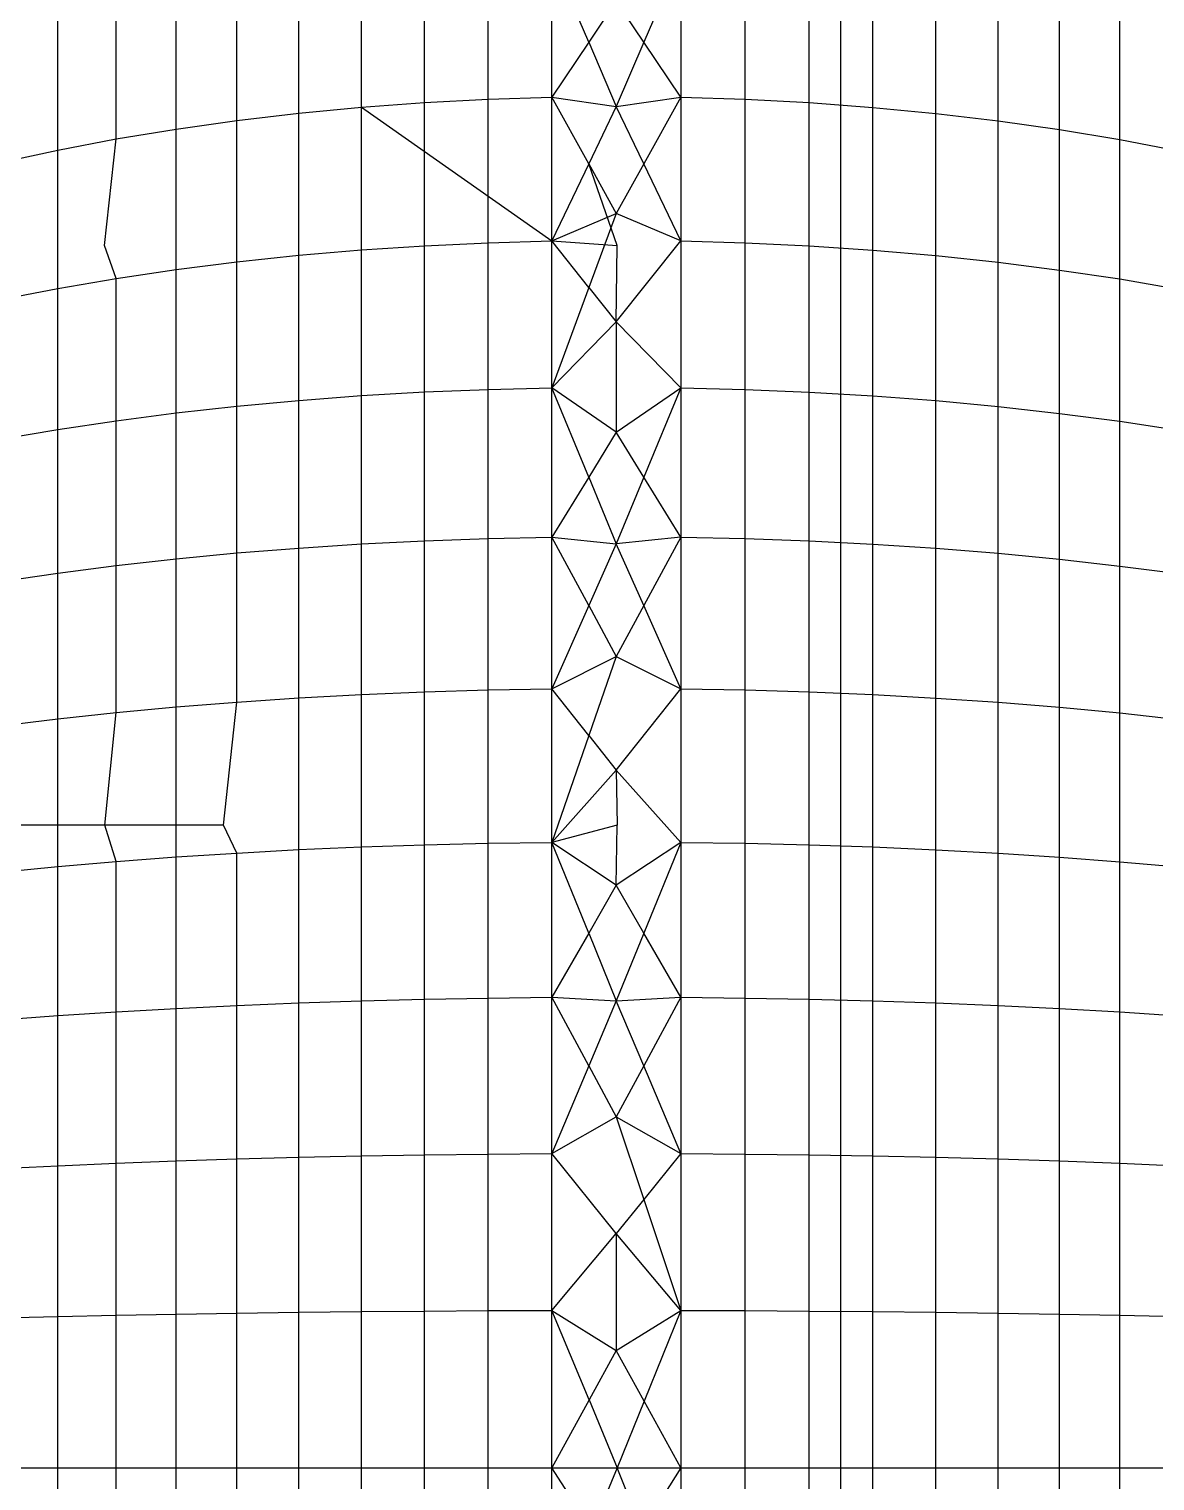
# Model space of a CAD drawing. Header units: inches. Extents: x 17 to 4615, y 5 to 3256.
# Drawn here: x 742.537 to 743.485, y 2417.341 to 2418.563 of the extents above; entities that cross this region are included whole.
import ezdxf

# ---------------------------------------------------------------- set-up
doc = ezdxf.new("R2010")
doc.units = ezdxf.units.IN
doc.header["$MEASUREMENT"] = 0

msp = doc.modelspace()

# ---------------------------------------------------------------- linework, layer by layer
for p, q in [((743.2238, 2587.4702), (743.2201, 2414.7214)), ((742.8702, 2418.5012), (742.8702, 2418.619)), ((742.9237, 2418.504), (742.9237, 2418.6221)), ((742.9775, 2418.5057), (742.9775, 2418.624)), ((743.0084, 2418.5519), (742.9775, 2418.624)), ((743.0858, 2418.624), (743.0547, 2418.5519)), ((743.0858, 2418.624), (743.0858, 2418.5057)), ((743.1401, 2418.504), (743.1401, 2418.6221)), ((743.194, 2418.5011), (743.194, 2418.6189)), ((742.7644, 2418.4922), (742.7644, 2418.6091)), ((742.8171, 2418.4973), (742.8171, 2418.6147)), ((743.2475, 2418.4971), (743.2475, 2418.6145)), ((743.3006, 2418.492), (743.3006, 2418.6089)), ((742.6612, 2418.4788), (742.6612, 2418.5944)), ((742.7124, 2418.4861), (742.7124, 2418.6023)), ((743.3529, 2418.4858), (743.3529, 2418.602)), ((743.4045, 2418.4784), (743.4045, 2418.5939)), ((742.6109, 2418.4705), (742.6109, 2418.5852)), ((743.0315, 2418.5864), (743.0084, 2418.5519)), ((743.0547, 2418.5519), (743.0315, 2418.5864)), ((743.4552, 2418.47), (743.4552, 2418.5846)), ((742.5616, 2418.4612), (742.5616, 2418.5749)), ((743.0084, 2418.5519), (742.9775, 2418.5057)), ((743.0084, 2418.5519), (743.0315, 2418.4979)), ((743.0547, 2418.5519), (743.0315, 2418.4979)), ((743.0858, 2418.5057), (743.0547, 2418.5519)), ((742.7644, 2418.4922), (742.8171, 2418.4973)), ((742.8171, 2418.4973), (742.8702, 2418.5012)), ((742.8171, 2418.3771), (742.8171, 2418.4973)), ((742.8171, 2418.4973), (742.9775, 2418.3847)), ((742.8702, 2418.5012), (742.9237, 2418.504)), ((742.8702, 2418.3806), (742.8702, 2418.5012)), ((742.9237, 2418.504), (742.9775, 2418.5057)), ((742.9237, 2418.3832), (742.9237, 2418.504)), ((742.9775, 2418.3847), (742.9775, 2418.5057)), ((742.9775, 2418.5057), (743.0315, 2418.4979)), ((743.0085, 2418.4496), (742.9775, 2418.5057)), ((743.0315, 2418.4979), (743.0085, 2418.4496)), ((743.0315, 2418.4979), (743.0858, 2418.5057)), ((743.0547, 2418.4496), (743.0315, 2418.4979)), ((743.0858, 2418.5057), (743.0547, 2418.4496)), ((743.0858, 2418.5057), (743.1401, 2418.504)), ((743.0858, 2418.5057), (743.0858, 2418.3847)), ((743.1401, 2418.504), (743.194, 2418.5011)), ((743.1401, 2418.3831), (743.1401, 2418.504)), ((743.194, 2418.5011), (743.2475, 2418.4971)), ((743.194, 2418.3806), (743.194, 2418.5011)), ((743.2475, 2418.4971), (743.3006, 2418.492)), ((743.2475, 2418.377), (743.2475, 2418.4971)), ((742.6612, 2418.4788), (742.7124, 2418.4861)), ((742.7124, 2418.4861), (742.7644, 2418.4922)), ((742.7124, 2418.3671), (742.7124, 2418.4861)), ((742.7644, 2418.3726), (742.7644, 2418.4922)), ((743.3006, 2418.492), (743.3529, 2418.4858)), ((743.3006, 2418.3724), (743.3006, 2418.492)), ((743.3529, 2418.4858), (743.4045, 2418.4784)), ((743.3529, 2418.3668), (743.3529, 2418.4858)), ((742.5616, 2418.4612), (742.6109, 2418.4705)), ((742.6009, 2418.3809), (742.6109, 2418.4705)), ((742.6109, 2418.4705), (742.6612, 2418.4788)), ((742.6612, 2418.3606), (742.6612, 2418.4788)), ((743.4045, 2418.4784), (743.4552, 2418.47)), ((743.4045, 2418.3602), (743.4045, 2418.4784)), ((742.5134, 2418.4508), (742.5616, 2418.4612)), ((742.5616, 2418.3448), (742.5616, 2418.4612)), ((743.4552, 2418.47), (743.5048, 2418.4605)), ((743.4552, 2418.3527), (743.4552, 2418.47)), ((743.0085, 2418.4496), (742.9775, 2418.3847)), ((743.0085, 2418.4496), (743.0315, 2418.4079)), ((743.0324, 2418.3809), (743.0085, 2418.4496)), ((743.0547, 2418.4496), (743.0315, 2418.4079)), ((743.0858, 2418.3847), (743.0547, 2418.4496)), ((742.9775, 2418.3847), (743.0315, 2418.4079)), ((743.0315, 2418.4079), (743.0085, 2418.3455)), ((743.0858, 2418.3847), (743.0315, 2418.4079)), ((742.6109, 2418.3532), (742.6009, 2418.3809)), ((742.7644, 2418.3726), (742.8171, 2418.3771)), ((742.8171, 2418.3771), (742.8702, 2418.3806)), ((742.8171, 2418.2545), (742.8171, 2418.3771)), ((742.8702, 2418.3806), (742.9237, 2418.3832)), ((742.8702, 2418.2576), (742.8702, 2418.3806)), ((742.9237, 2418.3832), (742.9775, 2418.3847)), ((742.9237, 2418.2598), (742.9237, 2418.3832)), ((742.9775, 2418.2612), (742.9775, 2418.3847)), ((743.0085, 2418.3455), (742.9775, 2418.3847)), ((742.9775, 2418.3847), (743.0324, 2418.3809)), ((743.0315, 2418.3165), (743.0858, 2418.3847)), ((743.0315, 2418.3165), (743.0324, 2418.3809)), ((743.0858, 2418.3847), (743.1401, 2418.3831)), ((743.0858, 2418.3847), (743.0858, 2418.2611)), ((743.1401, 2418.3831), (743.194, 2418.3806)), ((743.1401, 2418.2598), (743.1401, 2418.3831)), ((743.194, 2418.3806), (743.2475, 2418.377)), ((743.194, 2418.2575), (743.194, 2418.3806)), ((743.2475, 2418.377), (743.3006, 2418.3724)), ((743.2475, 2418.2544), (743.2475, 2418.377)), ((742.6109, 2418.3532), (742.6612, 2418.3606)), ((742.6612, 2418.3606), (742.7124, 2418.3671)), ((742.6612, 2418.24), (742.6612, 2418.3606)), ((742.7124, 2418.3671), (742.7644, 2418.3726)), ((742.7124, 2418.2457), (742.7124, 2418.3671)), ((742.7644, 2418.2505), (742.7644, 2418.3726)), ((743.3006, 2418.3724), (743.3529, 2418.3668)), ((743.3006, 2418.2503), (743.3006, 2418.3724)), ((743.3529, 2418.3668), (743.4045, 2418.3602)), ((743.3529, 2418.2454), (743.3529, 2418.3668)), ((742.5616, 2418.3448), (742.6109, 2418.3532)), ((742.6109, 2418.2334), (742.6109, 2418.3532)), ((743.4045, 2418.3602), (743.4552, 2418.3527)), ((743.4045, 2418.2396), (743.4045, 2418.3602)), ((743.4552, 2418.3527), (743.5048, 2418.3442)), ((743.4552, 2418.233), (743.4552, 2418.3527)), ((742.5134, 2418.3355), (742.5616, 2418.3448)), ((742.5616, 2418.226), (742.5616, 2418.3448)), ((743.0085, 2418.3455), (742.9775, 2418.2612)), ((743.0085, 2418.3455), (743.0315, 2418.3165)), ((742.9775, 2418.2612), (743.0315, 2418.3165)), ((743.0858, 2418.2611), (743.0315, 2418.3165)), ((743.0315, 2418.3165), (743.0315, 2418.2238)), ((742.7644, 2418.2505), (742.8171, 2418.2545)), ((742.8171, 2418.2545), (742.8702, 2418.2576)), ((742.8171, 2418.1297), (742.8171, 2418.2545)), ((742.8702, 2418.2576), (742.9237, 2418.2598)), ((742.8702, 2418.1324), (742.8702, 2418.2576)), ((742.9237, 2418.2598), (742.9775, 2418.2612)), ((742.9237, 2418.1343), (742.9237, 2418.2598)), ((742.9775, 2418.1354), (742.9775, 2418.2612)), ((743.0315, 2418.2238), (742.9775, 2418.2612)), ((743.0084, 2418.186), (742.9775, 2418.2612)), ((743.0315, 2418.2238), (743.0858, 2418.2611)), ((743.0858, 2418.2611), (743.0547, 2418.186)), ((743.0858, 2418.2611), (743.1401, 2418.2598)), ((743.0858, 2418.2611), (743.0858, 2418.1354)), ((743.1401, 2418.2598), (743.194, 2418.2575)), ((743.1401, 2418.1342), (743.1401, 2418.2598)), ((743.194, 2418.2575), (743.2475, 2418.2544)), ((743.194, 2418.1323), (743.194, 2418.2575)), ((743.2475, 2418.2544), (743.3006, 2418.2503)), ((743.2475, 2418.1296), (743.2475, 2418.2544)), ((742.6109, 2418.2334), (742.6612, 2418.24)), ((742.6612, 2418.24), (742.7124, 2418.2457)), ((742.6612, 2418.1172), (742.6612, 2418.24)), ((742.7124, 2418.2457), (742.7644, 2418.2505)), ((742.7124, 2418.1221), (742.7124, 2418.2457)), ((742.7644, 2418.1262), (742.7644, 2418.2505)), ((743.3006, 2418.2503), (743.3529, 2418.2454)), ((743.3006, 2418.1261), (743.3006, 2418.2503)), ((743.3529, 2418.2454), (743.4045, 2418.2396)), ((743.3529, 2418.1219), (743.3529, 2418.2454)), ((743.4045, 2418.2396), (743.4552, 2418.233)), ((743.4045, 2418.1169), (743.4045, 2418.2396)), ((742.5616, 2418.226), (742.6109, 2418.2334)), ((742.6109, 2418.1115), (742.6109, 2418.2334)), ((743.4552, 2418.233), (743.5048, 2418.2255)), ((743.4552, 2418.1111), (743.4552, 2418.233)), ((742.5134, 2418.2179), (742.5616, 2418.226)), ((742.5616, 2418.1052), (742.5616, 2418.226)), ((743.0315, 2418.2238), (743.0084, 2418.186)), ((743.0547, 2418.186), (743.0315, 2418.2238)), ((743.0084, 2418.186), (742.9775, 2418.1354)), ((743.0084, 2418.186), (743.0315, 2418.1299)), ((743.0547, 2418.186), (743.0315, 2418.1299)), ((743.0858, 2418.1354), (743.0547, 2418.186)), ((742.7644, 2418.1262), (742.8171, 2418.1297)), ((742.8171, 2418.1297), (742.8702, 2418.1324)), ((742.8171, 2418.003), (742.8171, 2418.1297)), ((742.8702, 2418.1324), (742.9237, 2418.1343)), ((742.8702, 2418.0052), (742.8702, 2418.1324)), ((742.9237, 2418.1343), (742.9775, 2418.1354)), ((742.9237, 2418.0068), (742.9237, 2418.1343)), ((742.9775, 2418.0078), (742.9775, 2418.1354)), ((742.9775, 2418.1354), (743.0315, 2418.1299)), ((743.0085, 2418.0778), (742.9775, 2418.1354)), ((743.0315, 2418.1299), (743.0085, 2418.0778)), ((743.0858, 2418.1354), (743.0315, 2418.1299)), ((743.0547, 2418.0778), (743.0315, 2418.1299)), ((743.0858, 2418.1354), (743.0547, 2418.0778)), ((743.0858, 2418.1354), (743.1401, 2418.1342)), ((743.0858, 2418.1354), (743.0858, 2418.0078)), ((743.1401, 2418.1342), (743.194, 2418.1323)), ((743.1401, 2418.0068), (743.1401, 2418.1342)), ((743.194, 2418.1323), (743.2475, 2418.1296)), ((743.194, 2418.0052), (743.194, 2418.1323)), ((743.2475, 2418.1296), (743.3006, 2418.1261)), ((743.2475, 2418.0029), (743.2475, 2418.1296)), ((742.6109, 2418.1115), (742.6612, 2418.1172)), ((742.6612, 2418.1172), (742.7124, 2418.1221)), ((742.6612, 2417.9925), (742.6612, 2418.1172)), ((742.7124, 2418.1221), (742.7644, 2418.1262)), ((742.7124, 2417.9966), (742.7124, 2418.1221)), ((742.7644, 2418.0001), (742.7644, 2418.1262)), ((743.3006, 2418.1261), (743.3529, 2418.1219)), ((743.3006, 2418), (743.3006, 2418.1261)), ((743.3529, 2418.1219), (743.4045, 2418.1169)), ((743.3529, 2417.9965), (743.3529, 2418.1219)), ((743.4045, 2418.1169), (743.4552, 2418.1111)), ((743.4045, 2417.9923), (743.4045, 2418.1169)), ((742.5134, 2418.0981), (742.5616, 2418.1052)), ((742.5616, 2418.1052), (742.6109, 2418.1115)), ((742.5616, 2417.9825), (742.5616, 2418.1052)), ((742.6109, 2417.9878), (742.6109, 2418.1115)), ((743.4552, 2418.1111), (743.5048, 2418.1047)), ((743.4552, 2417.9875), (743.4552, 2418.1111)), ((743.0085, 2418.0778), (742.9775, 2418.0078)), ((743.0085, 2418.0778), (743.0315, 2418.035)), ((743.0547, 2418.0778), (743.0315, 2418.035)), ((743.0858, 2418.0078), (743.0547, 2418.0778)), ((742.9775, 2418.0078), (743.0315, 2418.035)), ((743.0315, 2418.035), (743.0085, 2417.9684)), ((743.0315, 2418.035), (743.0858, 2418.0078)), ((742.8702, 2418.0052), (742.9237, 2418.0068)), ((742.9237, 2418.0068), (742.9775, 2418.0078)), ((742.9237, 2417.8778), (742.9237, 2418.0068)), ((742.9775, 2417.8786), (742.9775, 2418.0078)), ((743.0085, 2417.9684), (742.9775, 2418.0078)), ((743.0315, 2417.9392), (743.0858, 2418.0078)), ((743.0858, 2418.0078), (743.1401, 2418.0068)), ((743.0858, 2418.0078), (743.0858, 2417.8786)), ((743.1401, 2418.0068), (743.194, 2418.0052)), ((743.1401, 2417.8778), (743.1401, 2418.0068)), ((742.6612, 2417.9925), (742.7124, 2417.9966)), ((742.701, 2417.8931), (742.7124, 2417.9966)), ((742.7124, 2417.9966), (742.7644, 2418.0001)), ((742.7644, 2418.0001), (742.8171, 2418.003)), ((742.7644, 2417.8725), (742.7644, 2418.0001)), ((742.8171, 2418.003), (742.8702, 2418.0052)), ((742.8171, 2417.8748), (742.8171, 2418.003)), ((742.8702, 2417.8766), (742.8702, 2418.0052)), ((743.194, 2418.0052), (743.2475, 2418.0029)), ((743.194, 2417.8765), (743.194, 2418.0052)), ((743.2475, 2418.0029), (743.3006, 2418)), ((743.2475, 2417.8747), (743.2475, 2418.0029)), ((743.3006, 2418), (743.3529, 2417.9965)), ((743.3006, 2417.8724), (743.3006, 2418)), ((743.3529, 2417.9965), (743.4045, 2417.9923)), ((743.3529, 2417.8695), (743.3529, 2417.9965)), ((742.5134, 2417.9766), (742.5616, 2417.9825)), ((742.5616, 2417.9825), (742.6109, 2417.9878)), ((742.5616, 2417.8931), (742.5616, 2417.9825)), ((742.6012, 2417.8931), (742.6109, 2417.9878)), ((742.6109, 2417.9878), (742.6612, 2417.9925)), ((742.6612, 2417.8931), (742.6612, 2417.9925)), ((743.4045, 2417.9923), (743.4552, 2417.9875)), ((743.4045, 2417.8661), (743.4045, 2417.9923)), ((743.4552, 2417.9875), (743.5048, 2417.9821)), ((743.4552, 2417.8623), (743.4552, 2417.9875)), ((743.0085, 2417.9684), (742.9775, 2417.8786)), ((743.0085, 2417.9684), (743.0315, 2417.9392)), ((742.9775, 2417.8786), (743.0315, 2417.9392)), ((743.0858, 2417.8786), (743.0315, 2417.9392)), ((743.0315, 2417.9392), (743.0324, 2417.8931)), ((742.5616, 2417.8931), (742.5134, 2417.8931)), ((742.5616, 2417.8583), (742.5616, 2417.8931)), ((742.6012, 2417.8931), (742.5616, 2417.8931)), ((742.6109, 2417.8626), (742.6012, 2417.8931)), ((742.6612, 2417.8931), (742.6012, 2417.8931)), ((742.6612, 2417.8663), (742.6612, 2417.8931)), ((742.701, 2417.8931), (742.6612, 2417.8931)), ((742.7124, 2417.8696), (742.701, 2417.8931)), ((743.0324, 2417.8931), (742.9775, 2417.8786)), ((743.0315, 2417.8426), (743.0324, 2417.8931)), ((742.7124, 2417.8696), (742.7644, 2417.8725)), ((742.7644, 2417.8725), (742.8171, 2417.8748)), ((742.7644, 2417.7435), (742.7644, 2417.8725)), ((742.8171, 2417.8748), (742.8702, 2417.8766)), ((742.8171, 2417.7452), (742.8171, 2417.8748)), ((742.8702, 2417.8766), (742.9237, 2417.8778)), ((742.8702, 2417.7466), (742.8702, 2417.8766)), ((742.9237, 2417.8778), (742.9775, 2417.8786)), ((742.9237, 2417.7476), (742.9237, 2417.8778)), ((742.9775, 2417.7482), (742.9775, 2417.8786)), ((743.0315, 2417.8426), (742.9775, 2417.8786)), ((743.0084, 2417.8022), (742.9775, 2417.8786)), ((743.0858, 2417.8786), (743.0315, 2417.8426)), ((743.0858, 2417.8786), (743.0547, 2417.8022)), ((743.0858, 2417.8786), (743.1401, 2417.8778)), ((743.0858, 2417.8786), (743.0858, 2417.7482)), ((743.1401, 2417.8778), (743.194, 2417.8765)), ((743.1401, 2417.7476), (743.1401, 2417.8778)), ((743.194, 2417.8765), (743.2475, 2417.8747)), ((743.194, 2417.7466), (743.194, 2417.8765)), ((743.2475, 2417.8747), (743.3006, 2417.8724)), ((743.2475, 2417.7452), (743.2475, 2417.8747)), ((743.3006, 2417.8724), (743.3529, 2417.8695)), ((743.3006, 2417.7434), (743.3006, 2417.8724)), ((742.5616, 2417.8583), (742.6109, 2417.8626)), ((742.6109, 2417.8626), (742.6612, 2417.8663)), ((742.6109, 2417.7361), (742.6109, 2417.8626)), ((742.6612, 2417.8663), (742.7124, 2417.8696)), ((742.6612, 2417.7389), (742.6612, 2417.8663)), ((742.7124, 2417.7414), (742.7124, 2417.8696)), ((743.3529, 2417.8695), (743.4045, 2417.8661)), ((743.3529, 2417.7413), (743.3529, 2417.8695)), ((743.4045, 2417.8661), (743.4552, 2417.8623)), ((743.4045, 2417.7388), (743.4045, 2417.8661)), ((743.4552, 2417.8623), (743.5048, 2417.858)), ((743.4552, 2417.7359), (743.4552, 2417.8623)), ((742.5134, 2417.8536), (742.5616, 2417.8583)), ((742.5616, 2417.7329), (742.5616, 2417.8583)), ((743.0315, 2417.8426), (743.0084, 2417.8022)), ((743.0547, 2417.8022), (743.0315, 2417.8426)), ((743.0084, 2417.8022), (742.9775, 2417.7482)), ((743.0084, 2417.8022), (743.0315, 2417.7453)), ((743.0547, 2417.8022), (743.0315, 2417.7453)), ((743.0858, 2417.7482), (743.0547, 2417.8022)), ((742.6109, 2417.7361), (742.6612, 2417.7389)), ((742.6612, 2417.7389), (742.7124, 2417.7414)), ((742.6612, 2417.6106), (742.6612, 2417.7389)), ((742.7124, 2417.7414), (742.7644, 2417.7435)), ((742.7124, 2417.6122), (742.7124, 2417.7414)), ((742.7644, 2417.7435), (742.8171, 2417.7452)), ((742.7644, 2417.6136), (742.7644, 2417.7435)), ((742.8171, 2417.7452), (742.8702, 2417.7466)), ((742.8171, 2417.6148), (742.8171, 2417.7452)), ((742.8702, 2417.7466), (742.9237, 2417.7476)), ((742.8702, 2417.6157), (742.8702, 2417.7466)), ((742.9237, 2417.7476), (742.9775, 2417.7482)), ((742.9237, 2417.6163), (742.9237, 2417.7476)), ((742.9775, 2417.6167), (742.9775, 2417.7482)), ((742.9775, 2417.7482), (743.0315, 2417.7453)), ((743.0085, 2417.6904), (742.9775, 2417.7482)), ((743.0315, 2417.7453), (743.0085, 2417.6904)), ((743.0315, 2417.7453), (743.0858, 2417.7482)), ((743.0547, 2417.6904), (743.0315, 2417.7453)), ((743.0858, 2417.7482), (743.0547, 2417.6904)), ((743.0858, 2417.7482), (743.1401, 2417.7476)), ((743.0858, 2417.7482), (743.0858, 2417.6167)), ((743.1401, 2417.7476), (743.194, 2417.7466)), ((743.1401, 2417.6163), (743.1401, 2417.7476)), ((743.194, 2417.7466), (743.2475, 2417.7452)), ((743.194, 2417.6157), (743.194, 2417.7466)), ((743.2475, 2417.7452), (743.3006, 2417.7434)), ((743.2475, 2417.6148), (743.2475, 2417.7452)), ((743.3006, 2417.7434), (743.3529, 2417.7413)), ((743.3006, 2417.6136), (743.3006, 2417.7434)), ((743.3529, 2417.7413), (743.4045, 2417.7388)), ((743.3529, 2417.6122), (743.3529, 2417.7413)), ((743.4045, 2417.7388), (743.4552, 2417.7359)), ((743.4045, 2417.6105), (743.4045, 2417.7388)), ((742.5134, 2417.7293), (742.5616, 2417.7329)), ((742.5616, 2417.7329), (742.6109, 2417.7361)), ((742.5616, 2417.6065), (742.5616, 2417.7329)), ((742.6109, 2417.6087), (742.6109, 2417.7361)), ((743.4552, 2417.7359), (743.5048, 2417.7326)), ((743.4552, 2417.6085), (743.4552, 2417.7359)), ((743.0085, 2417.6904), (742.9775, 2417.6167)), ((743.0085, 2417.6904), (743.0315, 2417.6475)), ((743.0547, 2417.6904), (743.0315, 2417.6475)), ((743.0858, 2417.6167), (743.0547, 2417.6904)), ((742.9775, 2417.6167), (743.0315, 2417.6475)), ((743.0315, 2417.6475), (743.0858, 2417.6167)), ((743.0315, 2417.6475), (743.0547, 2417.5781)), ((742.8171, 2417.6148), (742.8702, 2417.6157)), ((742.8702, 2417.6157), (742.9237, 2417.6163)), ((742.8702, 2417.4842), (742.8702, 2417.6157)), ((742.9237, 2417.6163), (742.9775, 2417.6167)), ((742.9237, 2417.4845), (742.9237, 2417.6163)), ((742.9775, 2417.4847), (742.9775, 2417.6167)), ((743.0315, 2417.5493), (742.9775, 2417.6167)), ((743.0858, 2417.6167), (743.0547, 2417.5781)), ((743.0858, 2417.6167), (743.1401, 2417.6163)), ((743.0858, 2417.6167), (743.0858, 2417.4847)), ((743.1401, 2417.6163), (743.194, 2417.6157)), ((743.1401, 2417.4845), (743.1401, 2417.6163)), ((743.194, 2417.6157), (743.2475, 2417.6148)), ((743.194, 2417.4842), (743.194, 2417.6157)), ((742.5134, 2417.6041), (742.5616, 2417.6065)), ((742.5616, 2417.6065), (742.6109, 2417.6087)), ((742.5616, 2417.4796), (742.5616, 2417.6065)), ((742.6109, 2417.6087), (742.6612, 2417.6106)), ((742.6109, 2417.4806), (742.6109, 2417.6087)), ((742.6612, 2417.6106), (742.7124, 2417.6122)), ((742.6612, 2417.4816), (742.6612, 2417.6106)), ((742.7124, 2417.6122), (742.7644, 2417.6136)), ((742.7124, 2417.4824), (742.7124, 2417.6122)), ((742.7644, 2417.6136), (742.8171, 2417.6148)), ((742.7644, 2417.4831), (742.7644, 2417.6136)), ((742.8171, 2417.4837), (742.8171, 2417.6148)), ((743.2475, 2417.6148), (743.3006, 2417.6136)), ((743.2475, 2417.4837), (743.2475, 2417.6148)), ((743.3006, 2417.6136), (743.3529, 2417.6122)), ((743.3006, 2417.4831), (743.3006, 2417.6136)), ((743.3529, 2417.6122), (743.4045, 2417.6105)), ((743.3529, 2417.4824), (743.3529, 2417.6122)), ((743.4045, 2417.6105), (743.4552, 2417.6085)), ((743.4045, 2417.4816), (743.4045, 2417.6105)), ((743.4552, 2417.6085), (743.5048, 2417.6064)), ((743.4552, 2417.4806), (743.4552, 2417.6085)), ((743.0547, 2417.5781), (743.0315, 2417.5493)), ((743.0547, 2417.5781), (743.0858, 2417.4847)), ((742.9775, 2417.4847), (743.0315, 2417.5493)), ((743.0858, 2417.4847), (743.0315, 2417.5493)), ((743.0315, 2417.5493), (743.0315, 2417.4509)), ((742.6109, 2417.4806), (742.6612, 2417.4816)), ((742.6612, 2417.4816), (742.7124, 2417.4824)), ((742.6612, 2417.3523), (742.6612, 2417.4816)), ((742.7124, 2417.4824), (742.7644, 2417.4831)), ((742.7124, 2417.3523), (742.7124, 2417.4824)), ((742.7644, 2417.4831), (742.8171, 2417.4837)), ((742.7644, 2417.3523), (742.7644, 2417.4831)), ((742.8171, 2417.4837), (742.8702, 2417.4842)), ((742.8171, 2417.3523), (742.8171, 2417.4837)), ((742.8702, 2417.4842), (742.9237, 2417.4845)), ((742.8702, 2417.3523), (742.8702, 2417.4842)), ((742.9237, 2417.4845), (742.9775, 2417.4847)), ((742.9237, 2417.3523), (742.9237, 2417.4845)), ((742.9775, 2417.3523), (742.9775, 2417.4847)), ((742.9775, 2417.4847), (743.0315, 2417.4509)), ((743.0088, 2417.4094), (742.9775, 2417.4847)), ((743.0315, 2417.4509), (743.0858, 2417.4847)), ((743.0858, 2417.4847), (743.055, 2417.4083)), ((743.0858, 2417.4847), (743.1401, 2417.4845)), ((743.0858, 2417.4847), (743.0858, 2417.3523)), ((743.1401, 2417.4845), (743.194, 2417.4842)), ((743.1401, 2417.3523), (743.1401, 2417.4845)), ((743.194, 2417.4842), (743.2475, 2417.4837)), ((743.194, 2417.3523), (743.194, 2417.4842)), ((743.2475, 2417.4837), (743.3006, 2417.4831)), ((743.2475, 2417.3523), (743.2475, 2417.4837)), ((743.3006, 2417.4831), (743.3529, 2417.4824)), ((743.3006, 2417.3523), (743.3006, 2417.4831)), ((743.3529, 2417.4824), (743.4045, 2417.4816)), ((743.3529, 2417.3523), (743.3529, 2417.4824)), ((743.4045, 2417.4816), (743.4552, 2417.4806)), ((743.4045, 2417.3523), (743.4045, 2417.4816)), ((742.5134, 2417.4784), (742.5616, 2417.4796)), ((742.5616, 2417.4796), (742.6109, 2417.4806)), ((742.5616, 2417.3523), (742.5616, 2417.4796)), ((742.6109, 2417.3523), (742.6109, 2417.4806)), ((743.4552, 2417.4806), (743.5048, 2417.4795)), ((743.4552, 2417.3523), (743.4552, 2417.4806)), ((743.0315, 2417.4509), (743.0088, 2417.4094)), ((743.055, 2417.4083), (743.0315, 2417.4509)), ((743.0088, 2417.4094), (742.9775, 2417.3523)), ((743.0088, 2417.4094), (743.0324, 2417.3523)), ((743.055, 2417.4083), (743.0324, 2417.3523)), ((743.0858, 2417.3523), (743.055, 2417.4083)), ((742.5134, 2417.3523), (742.5616, 2417.3523)), ((742.5616, 2417.3523), (742.6109, 2417.3523)), ((742.5616, 2417.2251), (742.5616, 2417.3523)), ((742.6109, 2417.3523), (742.6612, 2417.3523)), ((742.6109, 2417.224), (742.6109, 2417.3523)), ((742.6612, 2417.3523), (742.7124, 2417.3523)), ((742.6612, 2417.223), (742.6612, 2417.3523)), ((742.7124, 2417.3523), (742.7644, 2417.3523)), ((742.7124, 2417.2222), (742.7124, 2417.3523)), ((742.7644, 2417.3523), (742.8171, 2417.3523)), ((742.7644, 2417.2215), (742.7644, 2417.3523)), ((742.8171, 2417.3523), (742.8702, 2417.3523)), ((742.8171, 2417.2209), (742.8171, 2417.3523)), ((742.8702, 2417.3523), (742.9237, 2417.3523)), ((742.8702, 2417.2205), (742.8702, 2417.3523)), ((742.9237, 2417.3523), (742.9775, 2417.3523)), ((742.9237, 2417.2201), (742.9237, 2417.3523)), ((742.9775, 2417.2199), (742.9775, 2417.3523)), ((742.9775, 2417.3523), (743.0324, 2417.3523)), ((743.0109, 2417.3004), (742.9775, 2417.3523)), ((743.0324, 2417.3523), (743.0109, 2417.3004)), ((743.0324, 2417.3523), (743.0858, 2417.3523)), ((743.0533, 2417.3004), (743.0324, 2417.3523)), ((743.0858, 2417.3523), (743.0533, 2417.3004)), ((743.0858, 2417.3523), (743.1401, 2417.3523)), ((743.0858, 2417.3523), (743.0858, 2417.2199)), ((743.1401, 2417.3523), (743.194, 2417.3523)), ((743.1401, 2417.2201), (743.1401, 2417.3523)), ((743.194, 2417.3523), (743.2475, 2417.3523)), ((743.194, 2417.2205), (743.194, 2417.3523)), ((743.2475, 2417.3523), (743.3006, 2417.3523)), ((743.2475, 2417.2209), (743.2475, 2417.3523)), ((743.3006, 2417.3523), (743.3529, 2417.3523)), ((743.3006, 2417.2215), (743.3006, 2417.3523)), ((743.3529, 2417.3523), (743.4045, 2417.3523)), ((743.3529, 2417.2222), (743.3529, 2417.3523)), ((743.4045, 2417.3523), (743.4552, 2417.3523)), ((743.4045, 2417.2231), (743.4045, 2417.3523)), ((743.4552, 2417.3523), (743.5048, 2417.3523)), ((743.4552, 2417.224), (743.4552, 2417.3523))]:
    msp.add_line(p, q)

doc.saveas('drawing.dxf')
